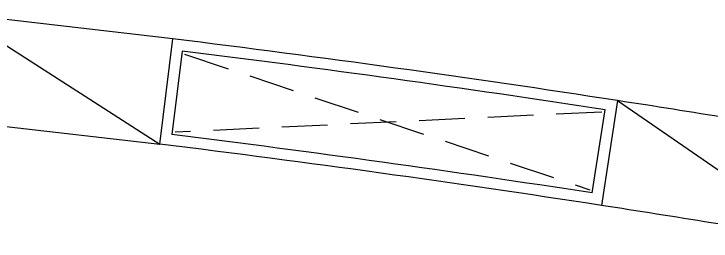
# Model space of a CAD drawing. Extents: x -1.7 to 87, y -33.6 to 19.
# Drawn here: x 24.053 to 27.86, y 5.583 to 6.825 of the extents above; entities that cross this region are included whole.
import ezdxf

# ---------------------------------------------------------------- set-up
doc = ezdxf.new("R2010")
doc.units = 0
doc.linetypes.add('HIDDEN', pattern=[0.375, 0.25, -0.125])
doc.layers.add('AR-ARMÁRIOS', color=2, linetype='Continuous')
doc.layers.add('AR-PRJ', color=1, linetype='HIDDEN')

msp = doc.modelspace()

# ---------------------------------------------------------------- linework, layer by layer
at = {"layer": 'AR-ARMÁRIOS'}
for p, q in [((24.9201, 6.6886), (23.7424, 6.825)), ((24.8491, 6.113), (24.9201, 6.6886)), ((27.3503, 6.351), (27.2617, 5.7778)), ((23.6714, 6.2493), (24.8491, 6.113))]:
    msp.add_line(p, q, dxfattribs=at)
at = {"layer": 'AR-ARMÁRIOS', "color": 1}
for p, q in [((23.7424, 6.825), (24.8491, 6.113)), ((24.9723, 6.6217), (24.916, 6.1652)), ((27.3503, 6.351), (28.4611, 5.583)), ((27.2116, 5.8463), (27.2819, 6.3009))]:
    msp.add_line(p, q, dxfattribs=at)
at = {"layer": 'AR-ARMÁRIOS'}
for radius, start, end in [(79.99, 81.212326, 82.969861), (79.99, 80.335568, 81.212326), (79.41, 81.212326, 82.969861), (79.41, 80.335568, 81.212326)]:
    msp.add_arc((15.13, -72.7), radius, start, end, dxfattribs=at)
at = {"layer": 'AR-ARMÁRIOS', "color": 1}
for radius, start, end in [(79.93, 81.255336, 82.926852), (79.47, 81.255585, 82.926603)]:
    msp.add_arc((15.13, -72.7), radius, start, end, dxfattribs=at)
at = {"layer": 'AR-PRJ', "color": 1}
for p, q in [((24.9853, 6.605), (27.1991, 5.8634)), ((27.2647, 6.2883), (24.9327, 6.1782))]:
    msp.add_line(p, q, dxfattribs=at)

doc.saveas('drawing.dxf')
